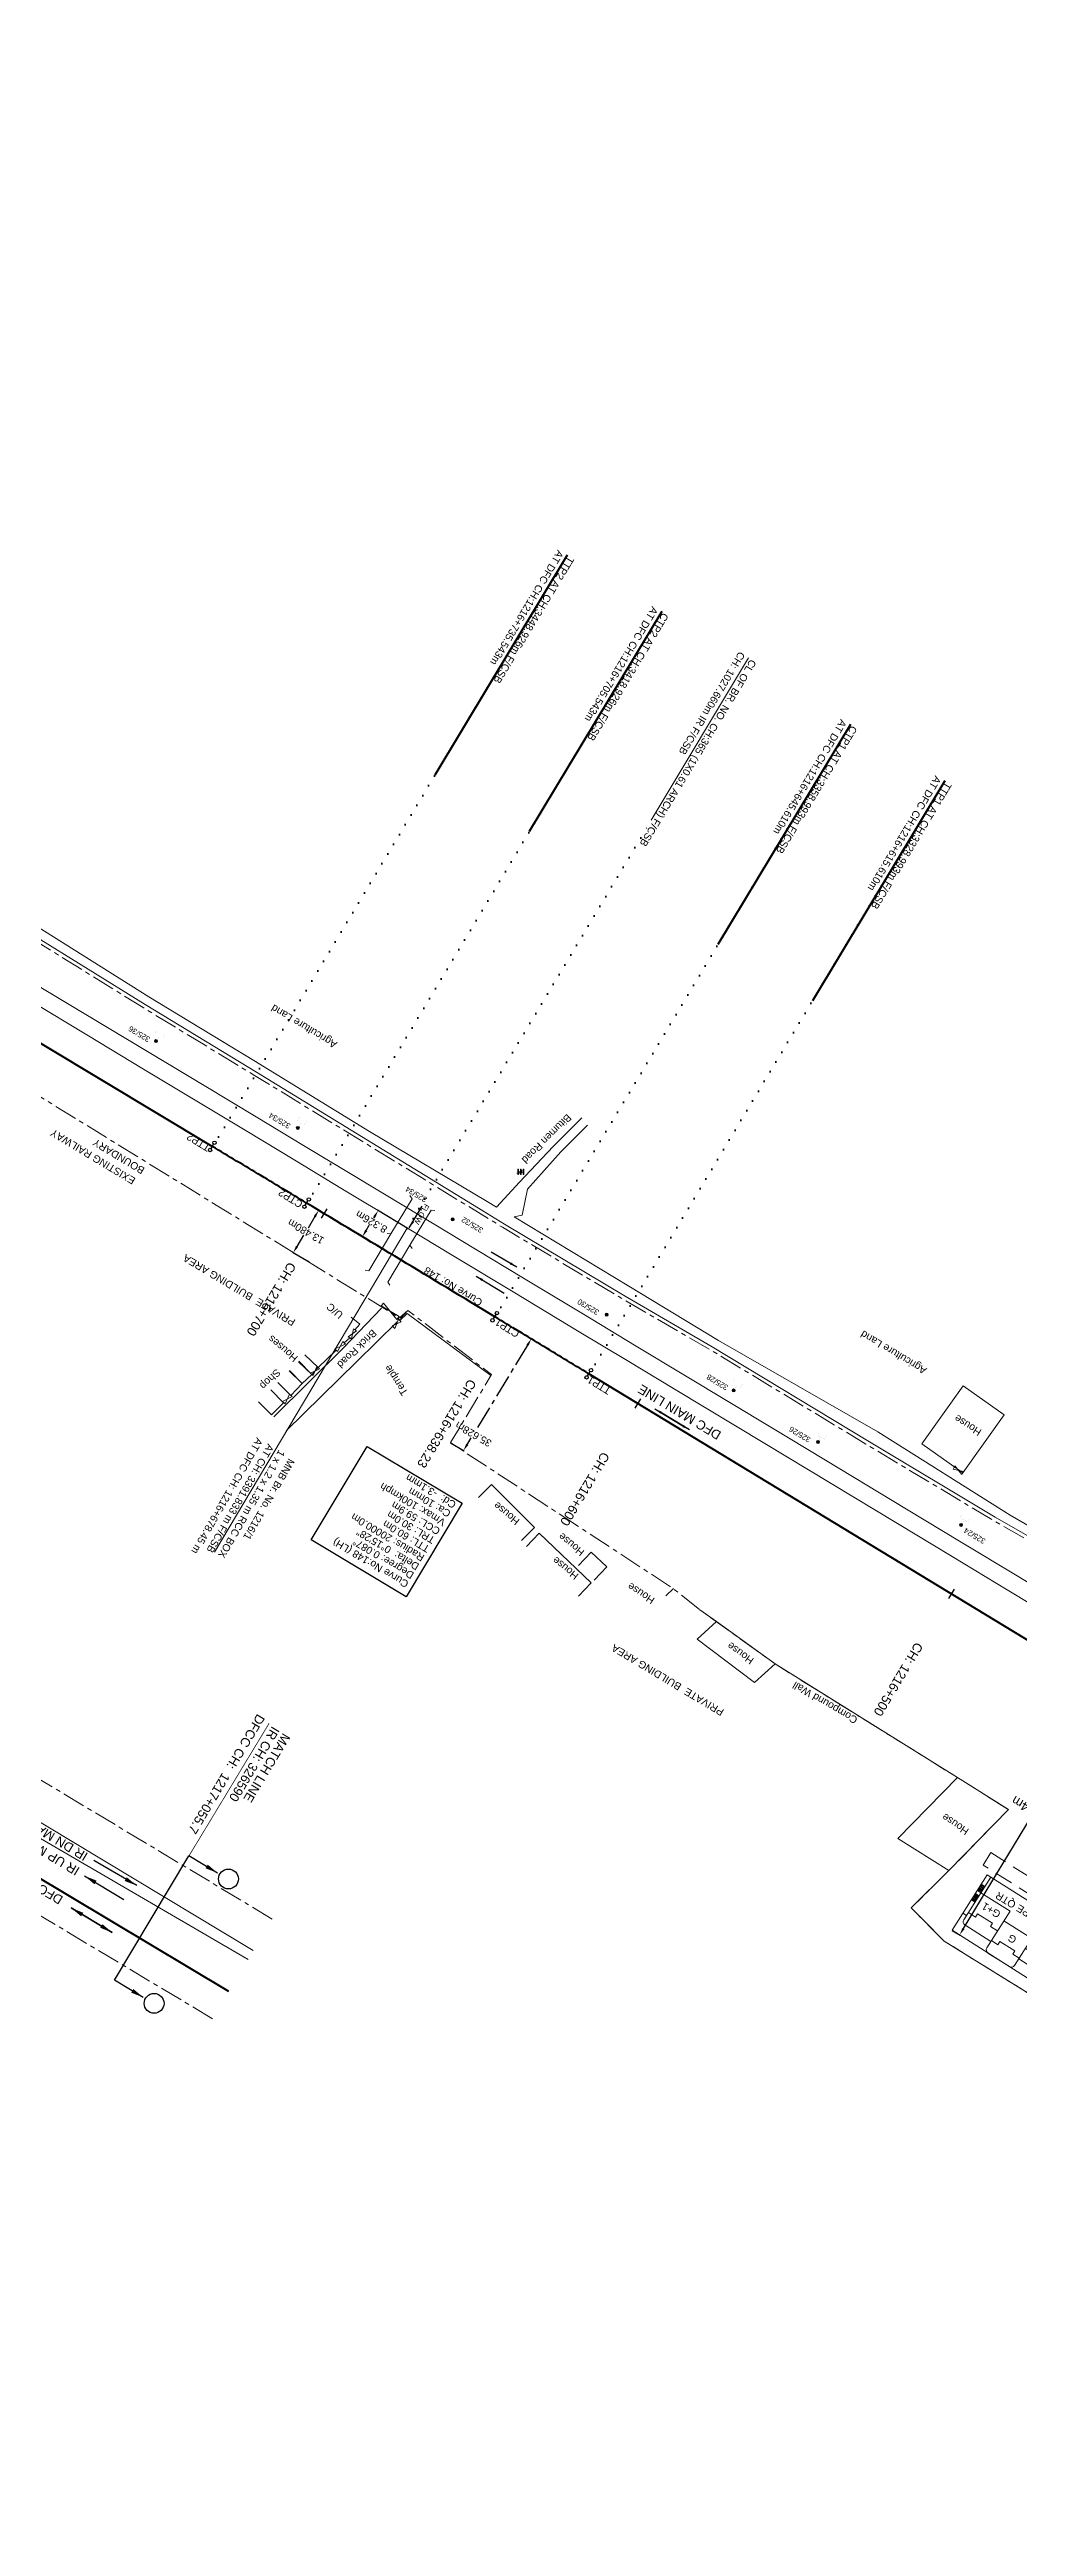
# Model space of a CAD drawing. Header units: metres. Extents: x 622835 to 629437, y 3390046 to 3394575.
# Drawn here: x 623339 to 623603, y 3393859 to 3394535 of the extents above; entities that cross this region are included whole.
import ezdxf
from ezdxf.enums import TextEntityAlignment as Align

# ---------------------------------------------------------------- set-up
doc = ezdxf.new("R2010")
doc.units = ezdxf.units.M
doc.header["$LTSCALE"] = 2
doc.header["$MEASUREMENT"] = 0
doc.header["$PDMODE"] = 35
doc.header["$PDSIZE"] = 5
for name, pattern in [('ACAD_ISO05W100', [33, 24, -3, 0, -3, 0, -3]), ('ACAD_ISO07W100', [3, 0, -3]), ('CENTER', [2, 1.25, -0.25, 0.25, -0.25]), ('CENTER2', [1.125, 0.75, -0.125, 0.125, -0.125]), ('DASHED', [0.75, 0.5, -0.25]), ('PHANTOM2', [1.25, 0.625, -0.125, 0.125, -0.125, 0.125, -0.125])]:
    doc.linetypes.add(name, pattern=pattern)
doc.layers.get('Defpoints').update_dxf_attribs({"color": 5, "lineweight": 0})
for name, color, linetype, lineweight in [('A-HATCH 1', 8, 'Continuous', 9), ('C-ALIG-DG-CURVE', 1, 'CENTER2', 70), ('C-ALIG-DG-LINE', 1, 'CENTER2', 70), ('C-ALIG-DG-SPIRAL', 1, 'CENTER2', 70), ('C-ALIG-LABL-DG', 1, 'Continuous', 25), ('C-ALIG-LABL-DG-MARK', 1, 'Continuous', 25), ('Commercial Building Pucca', 7, 'Continuous', 13), ('Compound Wall', 7, 'Continuous', 13), ('DOTED LINE', 7, 'ACAD_ISO07W100', 18), ('EXISTING BRIDGE DETAILS', 7, 'Continuous', 0), ('flow direction', 7, 'Continuous', 0), ('Gate', 7, 'Continuous', 13), ('IR Cut & Connection', 190, 'Continuous', 0), ("MANDI GOBINDGARH STN. SRJ's", 251, 'Continuous', 0), ('MATCH LINE', 7, 'Continuous', 0), ('OHE MAST', 7, 'Continuous', 0), ('Proposed Chainage', 10, 'Continuous', 0), ('Proposed Curve_Details', 10, 'Continuous', 0), ('PROPOSED DFCC TRACK', 1, 'Continuous', 0), ('proposed structure', 1, 'Continuous', 0), ('Proposed TPTC Chainages', 10, 'Continuous', 0), ('Residential Building Pucca', 7, 'Continuous', 13), ('Residential Building Semipucca', 7, 'Continuous', 13), ('RLY BOUNDARY', 32, 'CENTER', 0), ('Side Details', 7, 'Continuous', 13), ('Subroad Edge', 7, 'Continuous', 0), ('Text', 7, 'Continuous', 0), ('Transformer', 7, 'Continuous', 13)]:
    doc.layers.add(name, color=color, linetype=linetype, lineweight=lineweight)
for name, color, linetype in [('Dimension', 10, 'Continuous'), ('IR CHAINAGE HIDE', 7, 'Continuous'), ('N.R Boundry', 254, 'ACAD_ISO05W100'), ('OHE MAST TEXT', 251, 'Continuous'), ('PROPOSED ROADS', 10, 'DASHED'), ('title', 7, 'Continuous')]:
    doc.layers.add(name, color=color, linetype=linetype)
doc.styles.add('ARIAL', font='arial.ttf')
doc.styles.get("Standard").update_dxf_attribs({"font": 'arial.ttf'})
doc.styles.add('Style-Arial', font='arial.ttf')
doc.dimstyles.new('ISO-25', dxfattribs={"dimtxt": 2.5, "dimasz": 2.5, "dimexe": 1.25, "dimexo": 0.625, "dimtad": 1, "dimdec": 3, "dimtxsty": 'Standard', "dimcen": 2.5, "dimadec": 0, "dimazin": 0, "dimtfac": 1, "dimtdec": 3, "dimtmove": 0, "dimatfit": 3, "dimfxl": 1, "dimarcsym": 0})
doc.dimstyles.get("Standard").update_dxf_attribs({"dimtxt": 2.5, "dimasz": 2.5, "dimexe": 0.18, "dimexo": 0.0625, "dimgap": 0.09, "dimtad": 0, "dimtih": 1, "dimtoh": 1, "dimdec": 3, "dimzin": 0, "dimdsep": 46, "dimtxsty": 'Standard', "dimcen": 0.09, "dimaunit": 1, "dimadec": 4, "dimazin": 0, "dimtfac": 1, "dimtdec": 3, "dimtofl": 0, "dimtmove": 0, "dimatfit": 3, "dimfxl": 1, "dimtolj": 1, "dimtzin": 0, "dimarcsym": 0})
doc.dimstyles.new('Standard$0', dxfattribs={"dimscale": 15, "dimtxt": 0.18, "dimasz": 0.18, "dimexe": 0.18, "dimexo": 0.0625, "dimgap": 0.09, "dimtad": 1, "dimtih": 1, "dimtoh": 1, "dimzin": 0, "dimdsep": 46, "dimtxsty": 'Standard', "dimcen": -0.09, "dimclrd": 256, "dimclre": 256, "dimclrt": 256, "dimadec": 0, "dimazin": 0, "dimtfac": 1, "dimtofl": 0, "dimtmove": 0, "dimatfit": 3, "dimfxl": 1, "dimtolj": 1, "dimtzin": 0, "dimlwd": -1, "dimlwe": -1, "dimarcsym": 0})

# ---------------------------------------------------------------- blocks, each defined once
blk = doc.blocks.new('*D555')
at = {"layer": 'Defpoints', "color": 0, "ltscale": 2.5, "transparency": 16777216}
for p in [(623428.62, 3394218.26), (623436.57, 3394213.48), (623432.28, 3394206.34)]:
    blk.add_point(p, dxfattribs=at)
at = {"layer": 'Dimension', "color": 0, "lineweight": -2, "ltscale": 2.5, "transparency": 16777216}
for p, q in [((623425.36, 3394212.84), (623426.21, 3394214.26)), ((623427.59, 3394216.55), (623427.36, 3394216.17)), ((623436.52, 3394213.51), (623428.46, 3394218.36)), ((623432.22, 3394206.37), (623424.17, 3394211.22))]:
    blk.add_line(p, q, dxfattribs=at)
at = {"layer": 'Dimension', "color": 0, "ltscale": 2.5, "transparency": 16777216}
for points in [[(623427.3, 3394216.72), (623427.87, 3394216.38), (623428.62, 3394218.26)], [(623425.07, 3394213.02), (623425.64, 3394212.67), (623424.32, 3394211.13)]]:
    blk.add_solid(points, dxfattribs=at)
at = {"layer": 'Dimension', "color": 0, "lineweight": 0, "ltscale": 2.5, "transparency": 16777216, "insert": (623426.78, 3394215.22), "char_height": 2, "attachment_point": 5, "rotation": 150}
blk.add_mtext('\\A1;8.326m', dxfattribs=at)
blk = doc.blocks.new('GT')
at = {"layer": 'Gate', "lineweight": 0}
for p, q in [((-0.5, -0.5), (-0.5, 0.5)), ((-0.5, 0.5), (0.5, -0.5)), ((0.5, 0.5), (0.5, -0.5))]:
    blk.add_line(p, q, dxfattribs=at)
at = {"layer": 'Gate', "lineweight": 0, "flags": 128}
blk.add_lwpolyline([(0.5, 0.5), (-0.5, -0.5)], dxfattribs=at)
blk = doc.blocks.new('TRF')
at = {"lineweight": 0, "extrusion": (0, 0, -1)}
blk.add_hatch(color=256, dxfattribs=at).paths.add_polyline_path([(0.18, -0.39), (-0.98, 0.09), (-0.22, -0.04), (-0.38, 0.42), (0.98, -0.29), (-0.02, 0.04)])
at = {"lineweight": 0}
for p, q in [((-0.69, 0.72), (-0.69, -0.72)), ((-0.52, 0.72), (-0.69, 0.72)), ((-0.52, -0.72), (-0.52, 0.72)), ((0, 0.72), (0, -0.72)), ((0.17, 0.72), (0, 0.72)), ((0.17, -0.72), (0.17, 0.72)), ((0.7, 0.72), (0.7, -0.72)), ((0.87, 0.72), (0.7, 0.72)), ((0.87, -0.72), (0.87, 0.72)), ((-0.69, -0.72), (-0.52, -0.72)), ((0, -0.72), (0.17, -0.72)), ((0.7, -0.72), (0.87, -0.72))]:
    blk.add_line(p, q, dxfattribs=at)
at = {"lineweight": 0, "flags": 128}
blk.add_lwpolyline([(0.22, -0.04), (0.38, 0.42), (-0.98, -0.29), (0.02, 0.04), (-0.18, -0.39), (0.98, 0.09), (0.22, -0.04)], close=True, dxfattribs=at)
blk = doc.blocks.new('OHE MAST')
h = blk.add_hatch(color=256)
edge = h.paths.add_edge_path()
edge.add_arc((0, 0), 0.412, 0, 360)
at = {"lineweight": 13, "const_width": 0.008, "flags": 128}
for points in [[(1.2, 2.8), (1.2, 1.6), (-1.2, 1.6), (-1.2, 2.8)], [(0, 1.6), (0, 0)]]:
    blk.add_lwpolyline(points, dxfattribs=at)
blk.add_circle((0, 0), 0.412)
blk = doc.blocks.new('*D598')
at = {"layer": 'Defpoints', "color": 0, "ltscale": 2.5, "transparency": 16777216}
for p in [(623412.38, 3394218.32), (623416.73, 3394215.72), (623409.81, 3394204.15)]:
    blk.add_point(p, dxfattribs=at)
at = {"layer": 'RLY BOUNDARY', "color": 0, "lineweight": -2, "ltscale": 2.5, "transparency": 16777216}
for p, q in [((623411.35, 3394216.61), (623409.49, 3394213.49)), ((623416.68, 3394215.75), (623412.23, 3394218.42)), ((623409.76, 3394204.18), (623405.3, 3394206.85)), ((623406.49, 3394208.47), (623408.35, 3394211.59))]:
    blk.add_line(p, q, dxfattribs=at)
at = {"layer": 'RLY BOUNDARY', "color": 0, "ltscale": 2.5, "transparency": 16777216}
for points in [[(623411.07, 3394216.78), (623411.64, 3394216.44), (623412.38, 3394218.32)], [(623406.2, 3394208.64), (623406.77, 3394208.3), (623405.46, 3394206.76)]]:
    blk.add_solid(points, dxfattribs=at)
at = {"layer": 'RLY BOUNDARY', "color": 0, "lineweight": 0, "ltscale": 2.5, "transparency": 16777216, "insert": (623408.92, 3394212.54), "char_height": 2, "attachment_point": 5, "rotation": 150}
blk.add_mtext('\\A1;13.480m', dxfattribs=at)
blk = doc.blocks.new('*D489')
at = {"layer": 'Defpoints', "color": 0, "ltscale": 2.5, "transparency": 16777216}
for p in [(623466.83, 3394185.43), (623470.38, 3394183.28), (623448.34, 3394154.98)]:
    blk.add_point(p, dxfattribs=at)
at = {"layer": 'RLY BOUNDARY', "color": 0, "lineweight": -2, "ltscale": 2.5, "transparency": 16777216}
for p, q in [((623469.35, 3394181.57), (623455.18, 3394158.22)), ((623466.88, 3394185.4), (623470.54, 3394183.18)), ((623448.39, 3394154.94), (623452.05, 3394152.72)), ((623452.94, 3394154.53), (623454.02, 3394156.32))]:
    blk.add_line(p, q, dxfattribs=at)
at = {"layer": 'RLY BOUNDARY', "color": 0, "ltscale": 2.5, "transparency": 16777216}
for points in [[(623469.06, 3394181.74), (623469.63, 3394181.39), (623470.38, 3394183.28)], [(623452.65, 3394154.7), (623453.22, 3394154.35), (623451.9, 3394152.82)]]:
    blk.add_solid(points, dxfattribs=at)
at = {"layer": 'RLY BOUNDARY', "color": 0, "lineweight": 0, "ltscale": 2.5, "transparency": 16777216, "insert": (623454.6, 3394157.27), "char_height": 2, "attachment_point": 5, "rotation": 150}
blk.add_mtext('\\A1;35.628m', dxfattribs=at)
blk = doc.blocks.new('A$C20F04588')
at = {"layer": 'proposed structure', "color": 1, "extrusion": (0.002465, -0.000617163, 0.999997)}
for p, q in [((0, 15.7, -0.3), (9.32, 30.94, -0.31)), ((7.95, 26.5, -0.31), (6.97, 27.1, -0.31)), ((8.08, 26.72, -0.31), (7.1, 27.32, -0.31)), ((8.21, 26.93, -0.31), (7.23, 27.53, -0.31)), ((8.35, 27.14, -0.31), (7.36, 27.74, -0.31)), ((8.48, 27.36, -0.31), (7.49, 27.96, -0.31)), ((8.61, 27.57, -0.31), (7.63, 28.17, -0.31)), ((8.74, 27.78, -0.31), (7.76, 28.38, -0.31)), ((3.84, 19.77, -0.31), (2.86, 20.37, -0.3)), ((6.13, 23.52, -0.31), (5.15, 24.12, -0.31)), ((6.26, 23.73, -0.31), (5.28, 24.33, -0.31)), ((6.39, 23.94, -0.31), (5.41, 24.54, -0.31)), ((6.52, 24.16, -0.31), (5.54, 24.76, -0.31)), ((6.65, 24.37, -0.31), (5.67, 24.97, -0.31)), ((6.78, 24.58, -0.31), (5.8, 25.18, -0.31)), ((6.91, 24.8, -0.31), (5.93, 25.4, -0.31)), ((7.04, 25.01, -0.31), (6.06, 25.61, -0.31)), ((7.17, 25.22, -0.31), (6.19, 25.82, -0.31)), ((7.69, 26.08, -0.31), (6.71, 26.68, -0.31)), ((7.82, 26.29, -0.31), (6.84, 26.89, -0.31))]:
    blk.add_line(p, q, dxfattribs=at)
at = {"layer": 'proposed structure', "color": 1, "extrusion": (-0.001673, 0.001913, 0.999997)}
for p, q in [((3.13, 18.61, -0.37), (10.3, 30.34, -0.38)), ((18.34, 25.43, -0.36), (9.32, 30.94, -0.38)), ((6.35, 19.41, -0.37), (4.36, 20.62, -0.37)), ((6.35, 19.41, -0.37), (6.87, 20.28, -0.37)), ((10.94, 17.79, -0.36), (6.87, 20.28, -0.37)), ((15.73, 21.16, -0.36), (7.69, 26.08, -0.38)), ((15.73, 21.16, -0.36), (9.54, 11.04, -0.35)), ((35, 15.24, -0.31), (18.34, 25.43, -0.36)), ((25.68, 0, -0.3), (0, 15.7, -0.3)), ((0.98, 15.1, -0.37), (0.98, 15.1, -0.37)), ((10.64, 12.84, -0.35), (3.46, 17.24, -0.37)), ((10.94, 17.79, -0.36), (10.41, 16.93, -0.36)), ((12.39, 15.71, -0.35), (10.41, 16.93, -0.36)), ((14.1, 18.51, -0.35), (21.75, 13.83, -0.33)), ((23.37, 16.49, -0.33), (17.18, 6.37, -0.32)), ((31.41, 11.58, -0.31), (23.37, 16.49, -0.33)), ((25.68, 0, -0.3), (35, 15.24, -0.31)), ((26.84, 4.11, -0.3), (34.02, 15.84, -0.31)), ((9.87, 9.67, -0.34), (15.81, 6.03, -0.33)), ((10.77, 13.05, -0.35), (12.56, 11.96, -0.34)), ((13.09, 12.82, -0.34), (12.56, 11.96, -0.34)), ((13.09, 12.82, -0.34), (17.15, 10.34, -0.33)), ((17.15, 10.34, -0.33), (16.62, 9.48, -0.33)), ((16.62, 9.48, -0.33), (18.41, 8.38, -0.33)), ((25.47, 3.78, -0.31), (18.29, 8.17, -0.33)), ((22.03, 9.82, -0.32), (20.04, 11.04, -0.33)), ((22.56, 10.69, -0.32), (22.03, 9.82, -0.32)), ((26.62, 8.21, -0.31), (22.56, 10.69, -0.32)), ((26.09, 7.34, -0.31), (26.62, 8.21, -0.31)), ((28.08, 6.12, -0.31), (26.09, 7.34, -0.31)), ((29.84, 9.02, -0.31), (30.83, 8.42, -0.31)), ((29.97, 9.23, -0.31), (30.96, 8.63, -0.31)), ((30.1, 9.44, -0.31), (31.09, 8.84, -0.31)), ((30.24, 9.66, -0.31), (31.22, 9.06, -0.31)), ((30.37, 9.87, -0.31), (31.35, 9.27, -0.31)), ((30.5, 10.08, -0.31), (31.48, 9.48, -0.31)), ((30.63, 10.3, -0.31), (31.61, 9.7, -0.31)), ((30.76, 10.51, -0.31), (31.74, 9.91, -0.31)), ((30.89, 10.72, -0.31), (31.87, 10.12, -0.31)), ((31.41, 11.58, -0.31), (32.39, 10.98, -0.31)), ((31.54, 11.79, -0.31), (32.52, 11.19, -0.31)), ((31.67, 12, -0.31), (32.65, 11.4, -0.31)), ((31.8, 12.22, -0.31), (32.78, 11.62, -0.31)), ((31.93, 12.43, -0.31), (32.91, 11.83, -0.31)), ((32.06, 12.64, -0.31), (33.04, 12.04, -0.31)), ((32.19, 12.86, -0.31), (33.17, 12.26, -0.31)), ((32.32, 13.07, -0.31), (33.3, 12.47, -0.31)), ((32.45, 13.28, -0.31), (33.43, 12.68, -0.31)), ((27.55, 5.27, -0.31), (28.54, 4.67, -0.3))]:
    blk.add_line(p, q, dxfattribs=at)
for centre, start, end in [((3.98, 18.09, -0.34), 148.56081, 238.56081), ((10.39, 10.52, -0.34), 148.56081, 238.56081), ((16.33, 6.89, -0.34), 238.56081, 328.56081), ((25.99, 4.63, -0.34), 238.56081, 328.56081)]:
    blk.add_arc(centre, 1, start, end, dxfattribs=at)
blk = doc.blocks.new('Marker-2')
blk.add_lwpolyline([(0, 1.5), (0, -1.5)])
for centre in [(0, 2.5), (0, -2.5)]:
    blk.add_circle(centre, 1)
blk = doc.blocks.new('Tick Hor')
blk.add_lwpolyline([(-0.5, 0), (0.5, 0)])
blk = doc.blocks.new('*D464')
at = {"layer": 'C-ALIG-LABL-DG', "color": 0, "linetype": 'Continuous', "lineweight": -2, "transparency": 16777216}
for p, q in [((623626.78, 3394085.99), (623608.21, 3394055.4)), ((623625.82, 3394088.91), (623627.97, 3394087.61)), ((623588.21, 3394022.47), (623606.79, 3394053.06)), ((623585.18, 3394021.97), (623587.33, 3394020.67))]:
    blk.add_line(p, q, dxfattribs=at)
at = {"layer": 'C-ALIG-LABL-DG', "color": 0, "linetype": 'Continuous', "transparency": 16777216}
for points in [[(623627.06, 3394085.82), (623626.49, 3394086.17), (623627.82, 3394087.7)], [(623588.5, 3394022.3), (623587.93, 3394022.64), (623587.18, 3394020.76)]]:
    blk.add_solid(points, dxfattribs=at)
at = {"layer": 'Defpoints', "color": 0, "linetype": 'Continuous', "transparency": 16777216}
for p in [(623625.77, 3394088.94), (623627.82, 3394087.7), (623585.13, 3394022, -0.06)]:
    blk.add_point(p, dxfattribs=at)
at = {"layer": 'C-ALIG-LABL-DG', "color": 0, "linetype": 'Continuous', "lineweight": 25, "transparency": 16777216, "insert": (623607.5, 3394054.23), "char_height": 2.5, "attachment_point": 5, "rotation": 149.1236}
blk.add_mtext('\\A1;78.314m', dxfattribs=at)

msp = doc.modelspace()

# ---------------------------------------------------------------- linework, layer by layer
at = {"color": 0, "lineweight": 9}
msp.add_line((623503.0936, 3394324.7304), (623529.5714, 3394369.013), dxfattribs=at)
at = {"layer": 'A-HATCH 1', "color": 1, "lineweight": 25, "ltscale": 2}
msp.add_lwpolyline([(623436.2715, 3394112.9783), (623410.3826, 3394128.458), (623425.6339, 3394153.9647), (623451.5228, 3394138.485)], close=True, dxfattribs=at)
at = {"layer": 'C-ALIG-DG-CURVE', "color": 1, "linetype": 'Continuous', "lineweight": 50, "flags": 128}
msp.add_lwpolyline([(623460.4074, 3394189.326, 0.00074917), (623409.1057, 3394220.313)], format="xyb", dxfattribs=at)
at = {"layer": 'C-ALIG-DG-LINE', "color": 1, "linetype": 'Continuous', "lineweight": 50, "flags": 128}
for points in [[(623383.3956, 3394235.7723), (622885.6811, 3394534.8752)], [(623885.9911, 3393930.9672), (623486.0555, 3394173.764)]]:
    msp.add_lwpolyline(points, dxfattribs=at)
at = {"layer": 'C-ALIG-DG-SPIRAL', "color": 1, "linetype": 'Continuous', "lineweight": 50, "flags": 128}
for points in [[(623409.1057, 3394220.313), (623408.2766, 3394220.8121), (623407.4474, 3394221.3112), (623406.6183, 3394221.8102), (623405.7891, 3394222.3091), (623404.9599, 3394222.8081), (623404.1307, 3394223.307), (623403.3014, 3394223.8058), (623402.4721, 3394224.3047), (623401.6428, 3394224.8035), (623400.8135, 3394225.3023), (623399.9842, 3394225.801), (623399.1549, 3394226.2997), (623398.3255, 3394226.7984), (623397.4962, 3394227.2971), (623396.6668, 3394227.7958), (623395.8374, 3394228.2944), (623395.008, 3394228.793), (623394.1786, 3394229.2916), (623393.3492, 3394229.7902), (623392.5197, 3394230.2888), (623391.6903, 3394230.7873), (623390.8609, 3394231.2859), (623390.0314, 3394231.7844), (623389.2019, 3394232.2829), (623388.3725, 3394232.7814), (623387.543, 3394233.2799), (623386.7135, 3394233.7784), (623385.884, 3394234.2769), (623385.0546, 3394234.7754), (623384.2251, 3394235.2739), (623383.3956, 3394235.7723)], [(623486.0555, 3394173.764), (623485.2282, 3394174.2662), (623484.401, 3394174.7684), (623483.5738, 3394175.2706), (623482.7465, 3394175.7728), (623481.9193, 3394176.275), (623481.092, 3394176.7772), (623480.2648, 3394177.2794), (623479.4375, 3394177.7816), (623478.6103, 3394178.2837), (623477.783, 3394178.7859), (623476.9557, 3394179.288), (623476.1284, 3394179.7901), (623475.3012, 3394180.2922), (623474.4738, 3394180.7943), (623473.6465, 3394181.2964), (623472.8192, 3394181.7984), (623471.9919, 3394182.3005), (623471.1645, 3394182.8025), (623470.3371, 3394183.3044), (623469.5098, 3394183.8064), (623468.6824, 3394184.3083), (623467.8549, 3394184.8102), (623467.0275, 3394185.3121), (623466.2001, 3394185.814), (623465.3726, 3394186.3158), (623464.5451, 3394186.8176), (623463.7176, 3394187.3193), (623462.8901, 3394187.821), (623462.0625, 3394188.3227), (623461.2349, 3394188.8244), (623460.4074, 3394189.326)]]:
    msp.add_lwpolyline(points, dxfattribs=at)
at = {"layer": 'Commercial Building Pucca', "flags": 128}
msp.add_lwpolyline([(623399.3166, 3394169.4145), (623402.851, 3394165.8794), (623399.56, 3394162.589), (623396.0256, 3394166.1241)], dxfattribs=at)
at = {"layer": 'Compound Wall', "lineweight": 20, "flags": 128}
for points in [[(623422.2811, 3394185.7698), (623423.5952, 3394187.3151), (623421.3017, 3394189.2386)], [(623434.0321, 3394188.9689), (623434.5665, 3394188.2913), (623436.5039, 3394190.2144), (623459.3591, 3394173.253)], [(623412.2343, 3394175.4385), (623417.1588, 3394180.1869)], [(623419.331, 3394182.2096), (623420.8942, 3394183.5782)], [(623536.8331, 3394094.6503), (623586.6103, 3394063.6491)], [(623584.2243, 3394038.2823), (623573.9959, 3394028.0861), (623582.9856, 3394019.0197), (623638.7858, 3393984.4543), (623684.5073, 3393956.0209), (623727.1102, 3393929.3668), (623768.037, 3393904.2707), (623799.0093, 3393884.3232), (623813.4381, 3393874.8497), (623831.2932, 3393899.5291)]]:
    msp.add_lwpolyline(points, dxfattribs=at)
at = {"layer": 'Compound Wall', "flags": 128}
for points in [[(623422.2811, 3394185.7698), (623423.5952, 3394187.3151), (623421.3017, 3394189.2386)], [(623434.0321, 3394188.9689), (623434.5665, 3394188.2913), (623436.5039, 3394190.2144), (623459.3591, 3394173.253)], [(623412.2343, 3394175.4385), (623417.1588, 3394180.1869)], [(623419.331, 3394182.2096), (623420.8942, 3394183.5782)], [(623509.1114, 3394115.1717), (623507.0729, 3394113.17)], [(623516.3188, 3394109.4302), (623520.8811, 3394106.1879)], [(623536.8331, 3394094.6503), (623586.6103, 3394063.6491)], [(623584.2243, 3394038.2823), (623573.9959, 3394028.0861)], [(623573.9959, 3394028.0861), (623582.9856, 3394019.0197)]]:
    msp.add_lwpolyline(points, dxfattribs=at)
at = {"layer": 'DOTED LINE', "color": 1, "linetype": 'ACAD_ISO07W100', "lineweight": 50, "ltscale": 0.5}
for p, q in [((623383.5044, 3394235.7099), (623462.9356, 3394368.5538)), ((623409.2145, 3394220.2506), (623488.6819, 3394353.1551)), ((623460.5206, 3394189.2608), (623540.1218, 3394322.3891)), ((623486.1688, 3394173.6989), (623565.8677, 3394306.9906))]:
    msp.add_line(p, q, dxfattribs=at)
at = {"layer": 'DOTED LINE', "linetype": 'ACAD_ISO07W100', "lineweight": 50, "ltscale": 0.5}
msp.add_line((623436.5715, 3394213.4761), (623503.0936, 3394324.7304), dxfattribs=at)
at = {"layer": 'EXISTING BRIDGE DETAILS', "linetype": 'Continuous', "lineweight": 0, "flags": 128}
msp.add_lwpolyline([(623436.5715, 3394213.4761), (623383.9867, 3394125.1092)], dxfattribs=at)
at = {"layer": 'IR CHAINAGE HIDE', "color": 5, "lineweight": 9}
msp.add_lwpolyline([(623436.6744, 3394191.061), (623434.731, 3394188.8099)], dxfattribs=at)
at = {"layer": 'IR Cut & Connection', "color": 7, "lineweight": 0, "flags": 128}
for points in [[(623614.7726, 3394106.0031), (623600.1179, 3394114.8494), (623585.1669, 3394123.8946), (623570.2156, 3394132.94), (623552.1174, 3394143.8467), (623534.0192, 3394154.7536), (623509.6357, 3394169.448), (623496.5432, 3394177.3441), (623483.4489, 3394185.2412), (623465.8918, 3394195.8182), (623448.3361, 3394206.3957), (623433.6164, 3394215.2546), (623418.8979, 3394224.1128), (623405.8624, 3394232.003), (623392.8244, 3394239.8949), (623378.7373, 3394248.363), (623364.6307, 3394256.8442), (623349.212, 3394266.1693), (623333.791, 3394275.4958)], [(623617.179, 3394109.9994), (623602.4504, 3394118.8966), (623587.5692, 3394127.8843), (623572.6902, 3394136.8706), (623554.5166, 3394147.8288), (623536.5934, 3394158.636), (623511.9909, 3394173.4647), (623498.9451, 3394181.3326), (623484.1224, 3394190.272), (623468.2943, 3394199.8066), (623451.2429, 3394210.0781), (623436.0346, 3394219.2653), (623421.4775, 3394228.0592), (623408.2734, 3394236.0101), (623395.3105, 3394243.8157), (623381.1295, 3394252.3336), (623367.0607, 3394260.7854), (623351.5872, 3394270.1154), (623336.2022, 3394279.3922)], [(623394.5744, 3394016.4904), (623297.5386, 3394074.8216), (623275.5004, 3394088.0648), (623255.2069, 3394100.2179), (623233.8514, 3394112.9449), (623211.5864, 3394126.2787), (623192.2404, 3394137.8022), (623175.9289, 3394147.5302), (623159.6632, 3394157.2308), (623144.1059, 3394166.5344), (623128.4405, 3394175.9028), (623112.3426, 3394185.5327), (623096.1364, 3394195.2273), (623081.9312, 3394203.7231), (623067.7187, 3394212.2233), (623051.7067, 3394221.7964), (623048.7766, 3394223.5482)], [(623393.134, 3394014.0814), (623295.252, 3394071.0015), (623273.0513, 3394084.3117), (623252.7589, 3394096.4642), (623231.5801, 3394109.1474), (623209.3152, 3394122.4811), (623189.9789, 3394134.0608), (623173.688, 3394143.7826), (623157.6789, 3394153.3362), (623141.8651, 3394162.792), (623126.2814, 3394172.1103), (623110.1077, 3394181.7964), (623093.8482, 3394191.5339), (623079.6942, 3394199.9847), (623065.4516, 3394208.4894), (623049.455, 3394218.0347), (623046.5253, 3394219.783)]]:
    msp.add_lwpolyline(points, dxfattribs=at)
at = {"layer": 'MATCH LINE', "linetype": 'PHANTOM2', "ltscale": 15, "const_width": 0.2}
msp.add_lwpolyline([(623398.896, 3394078.4575), (623370.2649, 3394031.1036)], dxfattribs=at)
at = {"layer": 'N.R Boundry', "color": 1, "linetype": 'Continuous', "lineweight": 20, "extrusion": (4.56366e-05, 7.60928e-05, 1)}
msp.add_line((623593.6145, 3394039.7552, -0.0699), (623595.6859, 3394043.1777, -0.0703), dxfattribs=at)
at = {"layer": 'PROPOSED DFCC TRACK', "color": 7, "linetype": 'Continuous', "lineweight": 20, "flags": 128}
for points in [[(623437.2832, 3394222.3484), (623437.8904, 3394221.4887), (623432.1163, 3394211.8928), (623431.0683, 3394211.9901)], [(623444.0754, 3394218.2613), (623443.0315, 3394218.3952), (623437.2574, 3394208.7993), (623437.8646, 3394207.9396)]]:
    msp.add_lwpolyline(points, dxfattribs=at)
at = {"layer": 'PROPOSED DFCC TRACK', "color": 1, "linetype": 'Continuous', "lineweight": 50, "flags": 128}
msp.add_lwpolyline([(623387.8841, 3394005.3011), (623042.0055, 3394212.224)], dxfattribs=at)
at = {"layer": 'PROPOSED DFCC TRACK', "linetype": 'Continuous', "lineweight": 20, "flags": 128}
for points in [[(623432.1163, 3394211.8928), (623426.0897, 3394201.8772), (623425.0417, 3394201.9746)], [(623437.2574, 3394208.7993), (623431.2307, 3394198.7837), (623431.838, 3394197.924)]]:
    msp.add_lwpolyline(points, dxfattribs=at)
at = {"layer": 'PROPOSED ROADS', "color": 1, "linetype": 'DASHED', "lineweight": 13, "ltscale": 5, "extrusion": (4.56366e-05, 7.60928e-05, 1)}
for p, q in [((623810.8004, 3393903.1896, -0.0037), (623593.6145, 3394039.7552, -0.0699)), ((623809.2273, 3393908.9038, -0.0175), (623595.6859, 3394043.1777, -0.0703))]:
    msp.add_line(p, q, dxfattribs=at)
at = {"layer": 'Proposed TPTC Chainages', "color": 1, "lineweight": 50, "flags": 128}
for points in [[(623480.1838, 3394396.9975), (623444.0828, 3394337.0245)], [(623505.932, 3394381.6019), (623469.831, 3394321.6289)], [(623557.3758, 3394350.8422), (623521.2748, 3394290.8692)], [(623583.124, 3394335.4466), (623547.023, 3394275.4736)]]:
    msp.add_lwpolyline(points, dxfattribs=at)
at = {"layer": 'Residential Building Pucca', "lineweight": 0, "flags": 128}
for points in [[(623404.3837, 3394174.5943), (623407.939, 3394171.0802), (623404.7797, 3394167.8838), (623401.2244, 3394171.3979)], [(623406.9754, 3394177.1598), (623410.4919, 3394173.6069), (623407.939, 3394171.0802), (623404.4225, 3394174.6332)], [(623408.6123, 3394178.8839), (623412.2343, 3394175.4385), (623410.4919, 3394173.6069), (623406.87, 3394177.0523)], [(623599.3109, 3394162.5505), (623588.165, 3394170.464), (623576.8683, 3394154.6454), (623588.0142, 3394146.7319), (623599.3109, 3394162.5505)], [(623456.0045, 3394139.9977), (623459.5375, 3394143.5341), (623471.2567, 3394131.8261), (623467.7237, 3394128.2897)], [(623469.1069, 3394126.6676), (623472.564, 3394130.2785), (623486.7051, 3394116.7396), (623483.2481, 3394113.1288)], [(623483.2934, 3394121.477), (623486.7447, 3394125.0933), (623490.9518, 3394121.0781), (623487.5005, 3394117.4618)]]:
    msp.add_lwpolyline(points, dxfattribs=at)
at = {"layer": 'Residential Building Pucca'}
msp.add_3dface([(623586.6103, 3394063.6491), (623600.493, 3394054.9301), (623584.2243, 3394038.2823), (623570.3415, 3394047.0014)], dxfattribs=at)
at = {"layer": 'Residential Building Semipucca'}
msp.add_3dface([(623515.6273, 3394101.4101), (623520.8811, 3394106.1879), (623536.8331, 3394094.6503), (623531.2868, 3394089.6064)], dxfattribs=at)
at = {"layer": 'RLY BOUNDARY', "lineweight": 20, "ltscale": 2.5, "flags": 128}
for points in [[(624082.2372, 3393876.9217), (623994.8138, 3393929.607), (623900.9851, 3393986.0695), (623823.0282, 3394031.636), (623721.9959, 3394090.9387), (623703.5821, 3394071.7208), (623686.3174, 3394080.8987), (623656.2732, 3394098.555), (623627.6506, 3394115.8836), (623596.3992, 3394133.7712), (623561.6083, 3394154.5801), (623519.2318, 3394180.2787), (623495.4509, 3394194.0451), (623462.5543, 3394213.7108), (623456.6766, 3394217.3012), (623394.9081, 3394255.1289), (623364.5309, 3394273.6022), (623333.4731, 3394292.8887), (623302.8543, 3394310.2056), (623273.9451, 3394327.7179), (623208.1343, 3394368.6587), (623199.8719, 3394371.728), (623158.3771, 3394398.3692), (623154.6672, 3394400.5571)], [(623255.5707, 3394299.1115), (623434.452, 3394188.9817)], [(623399.7265, 3394025.0611), (623302.6907, 3394083.3922), (623280.6447, 3394096.6402), (623260.3355, 3394108.8027), (623238.98, 3394121.5296), (623216.714, 3394134.864), (623197.3579, 3394146.3936), (623181.051, 3394156.1188), (623164.7905, 3394165.8163), (623149.2384, 3394175.1168), (623133.5731, 3394184.4852), (623117.4763, 3394194.1144), (623101.27, 3394203.8091), (623087.0641, 3394212.3053), (623072.8515, 3394220.8055), (623056.8382, 3394230.3794), (623053.9081, 3394232.1312)], [(623896.7309, 3393859.4313), (623890.2831, 3393862.922), (623831.2932, 3393899.5291), (623813.4381, 3393874.8497), (623799.0093, 3393884.3232), (623768.037, 3393904.2707), (623727.1102, 3393929.3668), (623684.5073, 3393956.0209), (623638.7858, 3393984.4543), (623582.9856, 3394019.0197), (623573.9959, 3394028.0861), (623584.2243, 3394038.2823), (623600.493, 3394054.9301), (623586.6103, 3394063.6491), (623555.5992, 3394082.9628), (623536.8331, 3394094.6503), (623516.3188, 3394109.4302), (623509.1114, 3394115.1717), (623448.3411, 3394154.9768), (623459.5325, 3394173.5407), (623436.6744, 3394191.061), (623434.452, 3394188.9817)], [(623383.4513, 3393997.8923), (623270.8668, 3394065.2462), (623270.1657, 3394064.0736), (623182.4063, 3394116.5759)]]:
    msp.add_lwpolyline(points, dxfattribs=at)
at = {"layer": 'Subroad Edge', "lineweight": 15, "flags": 128}
for points in [[(623228.1307, 3394362.178), (623255.4111, 3394340.1144), (623303.3596, 3394311.0686), (623333.9832, 3394293.7491), (623365.0545, 3394274.4542), (623395.4291, 3394255.9825), (623457.1984, 3394218.1543), (623463.0675, 3394214.5691)], [(623230.286, 3394364.8426), (623257.2787, 3394342.1291), (623304.8727, 3394313.6607), (623335.1804, 3394296.0092), (623366.0415, 3394276.5706), (623394.7573, 3394259.1745), (623426.2384, 3394239.7871), (623458.3512, 3394220.752), (623460.8456, 3394219.1832), (623467.1429, 3394225.9908), (623476.3744, 3394235.7482), (623484.1798, 3394243.5463)], [(623465.6969, 3394216.5328), (623467.861, 3394217.0314), (623469.3011, 3394224.1286), (623478.4286, 3394234.3156), (623485.6909, 3394241.5335)], [(623463.0675, 3394214.5691), (623495.958, 3394194.907), (623519.7417, 3394181.139), (623562.1242, 3394155.4367), (623596.9043, 3394134.6343), (623628.158, 3394116.7454), (623656.7855, 3394099.4138), (623686.8056, 3394081.7717), (623704.0515, 3394072.6038)], [(623465.6969, 3394216.5328), (623496.9697, 3394197.6204), (623521.4621, 3394182.8537), (623564.8523, 3394157.9517), (623600.9503, 3394135.2156), (623658.5193, 3394101.9619), (623687.8621, 3394084.5197), (623705.5652, 3394075.4445), (623705.597, 3394075.429)]]:
    msp.add_lwpolyline(points, dxfattribs=at)
at = {"layer": 'Text', "flags": 128}
for points in [[(623400.1369, 3394162.0302), (623419.1714, 3394180.812), (623429.5635, 3394191.6739)], [(623403.5501, 3394158.1873), (623422.714, 3394177.0018), (623433.8002, 3394187.8979)]]:
    msp.add_lwpolyline(points, dxfattribs=at)
at = {"layer": 'title', "color": 7, "lineweight": -2}
msp.add_lwpolyline([(623356.6959, 3394008.4102), (623376.9731, 3394042.3226)], dxfattribs=at)
at = {"layer": 'title', "color": 0, "lineweight": -2}
for centre in [(623387.795, 3394035.9931), (623367.5178, 3394002.0808)]:
    msp.add_circle(centre, 2.7044, dxfattribs=at)

# ---------------------------------------------------------------- block references
at = {"color": 2, "linetype": 'Continuous', "extrusion": (-1.56636e-05, -2.47449e-05, 1), "xscale": -1, "rotation": 296.2219979574244}
msp.add_blockref('A$C20F04588', (623596.4775, 3393998.9625, -93.5105), dxfattribs=at)
at = {"layer": 'C-ALIG-LABL-DG', "color": 1, "linetype": 'Continuous', "lineweight": 25}
for p, xscale, yscale, zscale, rotation in [((623413.8547, 3394217.4534), 3.000000000000002, 3.000000000000002, 3.000000000000002, 238.937274569809), ((623499.3988, 3394165.6634), 3, 3, 3, 238.7384860282074), ((623584.8795, 3394113.7689), 3, 3, 3, 238.7384860282074)]:
    msp.add_blockref('Tick Hor', p, dxfattribs=dict(at, xscale=xscale, yscale=yscale, zscale=zscale, rotation=rotation))
at = {"layer": 'C-ALIG-LABL-DG-MARK', "color": 1, "linetype": 'Continuous', "lineweight": 25}
for p, xscale, yscale, zscale, rotation in [((623383.3956, 3394235.7723), 0.4642857142857237, 0.4642857142857237, 0.4642857142857237, 148.996127361562), ((623409.1057, 3394220.313), 0.4642857142857243, 0.4642857142857243, 0.4642857142857243, 148.9531555264792), ((623460.4074, 3394189.326), 0.4642857142857242, 0.4642857142857242, 0.4642857142857242, 148.7814578623753), ((623486.0555, 3394173.764), 0.4642857142857236, 0.4642857142857236, 0.4642857142857236, 148.7384860282074)]:
    msp.add_blockref('Marker-2', p, dxfattribs=dict(at, xscale=xscale, yscale=yscale, zscale=zscale, rotation=rotation))
at = {"layer": 'Gate'}
for p, xscale, yscale, zscale, rotation in [((623431.9029, 3394190.8186), 5.640981661393299, 0.9997814888905844, 2.374815581099357, 139.2838740161103), ((623431.9029, 3394190.8186), 5.640981661393299, 0.9997814888905844, 2.374815581099357, 139.2838740161103), ((623433.6912, 3394187.375), 2.534231714118231, 0.9997814888905844, 1.591753107845203, 226.2838740168132), ((623433.6912, 3394187.375), 2.534231714118231, 0.9997814888905844, 1.591753107845203, 226.2838740168132), ((623418.2449, 3394181.1983), 2.968108946312074, 0.9997814888905844, 1.722631818333026, 43.28387401266793), ((623418.2449, 3394181.1983), 2.968108946312074, 0.9997814888905844, 1.722631818333026, 43.28387401266793), ((623421.5876, 3394184.674), 2.593590043959979, 0.9997814888905844, 1.6102867184828, 57.28387401479781), ((623421.5876, 3394184.674), 2.593590043959979, 0.9997814888905844, 1.6102867184828, 57.28387401479781), ((623411.3631, 3394174.5227), 2.528014267939174, 0.9997814888905843, 1.589799317126809, 46.28387401179926), ((623411.3631, 3394174.5227), 2.528014267939174, 0.9997814888905843, 1.589799317126809, 46.28387401179926), ((623403.8154, 3394166.8816), 2.78160071191562, 0.9997814888905844, 1.667630924772657, 46.28387401681439), ((623586.827, 3394147.4591), 2.784478141025259, 0.9997814888905844, 1.668493242904364, 328.2838740163148)]:
    msp.add_blockref('GT', p, dxfattribs=dict(at, xscale=xscale, yscale=yscale, zscale=zscale, rotation=rotation))
at = {"layer": 'OHE MAST', "color": 2, "rotation": 329.0208306544455}
for p in [(623368.0344, 3394264.4701), (623406.7138, 3394240.7942), (623448.9425, 3394215.8701), (623490.9358, 3394189.8713), (623525.5438, 3394169.2219), (623548.5698, 3394155.1724), (623587.5866, 3394132.5482)]:
    msp.add_blockref('OHE MAST', p, dxfattribs=at)
at = {"layer": 'Transformer'}
msp.add_blockref('TRF', (623467.4391, 3394228.8008), dxfattribs=at)

# ---------------------------------------------------------------- texts
at = {"layer": 'C-ALIG-LABL-DG', "color": 1, "lineweight": 25, "style": 'ARIAL'}
for s, p in [('CH: 1216+700', (623404.2246, 3394204.439)), ('CH: 1216+600', (623489.7239, 3394152.6762)), ('CH: 1216+500', (623575.2047, 3394100.7816))]:
    msp.add_text(s, height=2.5, rotation=239.123596, dxfattribs=at).set_placement(p)
at = {"layer": 'EXISTING BRIDGE DETAILS', "color": 10, "style": 'ARIAL'}
for s, p in [('AT DFC CH: 1216+678.45 m', (623395.5459, 3394156.5091)), ('AT CH: 3391.833 m F/CSB', (623398.5635, 3394154.8464)), ('1 x 1.2 x 1.35 m RCC BOX', (623401.5811, 3394153.1836)), (' MNB Br. No. 1216/1', (623404.5987, 3394151.5209))]:
    msp.add_text(s, height=2, rotation=240, dxfattribs=at).set_placement(p)
at = {"layer": 'IR Cut & Connection', "color": 7, "lineweight": -3, "style": 'ARIAL'}
for s, p in [('IR UP MAIN LINE', (623323.0243, 3394052.1418, -261.9693)), ('IR DN MAIN LINE', (623325.1128, 3394056.2331, 306.8582))]:
    msp.add_text(s, height=2.5, rotation=149, dxfattribs=at).set_placement(p, align=Align.MIDDLE_RIGHT)
at = {"layer": "MANDI GOBINDGARH STN. SRJ's", "color": 0, "lineweight": 9, "style": 'Style-Arial'}
for s, p in [('CH: 1027.660m IR F/CSB', (623527.0492, 3394370.8901)), ('CL OF BR. NO. CH:365 (1X0.61 ARCH) F/CSB ', (623530.1375, 3394368.7611))]:
    msp.add_text(s, height=2, rotation=239, dxfattribs=at).set_placement(p)
at = {"layer": 'MATCH LINE', "linetype": 'Continuous'}
for s, height, p in [('IR CH: 326590', 2.500001, (623399.7194, 3394077.8521)), ('MATCH LINE', 2.5, (623402.6473, 3394075.9856))]:
    msp.add_text(s, height=height, rotation=239.0346667, dxfattribs=at).set_placement(p)
at = {"layer": 'OHE MAST TEXT', "style": 'ARIAL'}
for s, rotation, p in [('325/36', 149, (623366.6137, 3394265.3883)), ('325/34', 149, (623404.8827, 3394241.7633)), ('325/34', 149, (623442.1296, 3394221.6675)), ('FLOW', 240.8936164, (623441.3238, 3394220.2727)), ('325/32', 149, (623457.4046, 3394213.3555)), ('325/30', 149, (623489.0287, 3394190.9613)), ('325/28', 149, (623524.2392, 3394170.451)), ('325/26', 149, (623546.7337, 3394156.2043)), ('325/24', 149, (623594.4056, 3394128.5536))]:
    msp.add_text(s, height=1.5, rotation=rotation, dxfattribs=at).set_placement(p)
at = {"layer": 'Proposed Chainage', "color": 1, "lineweight": 0, "insert": (623454.4391, 3394171.9171), "char_height": 2.5, "attachment_point": 4, "rotation": 238.738471, "line_spacing_factor": 0.6, "style": 'Style-Arial'}
msp.add_mtext('CH: 1216+638.23', dxfattribs=at)
at = {"layer": 'Proposed Chainage', "lineweight": 0, "insert": (623377.7349, 3394048.6296), "char_height": 2.500001, "attachment_point": 6, "rotation": 239.2166863, "line_spacing_factor": 0.6, "style": 'Style-Arial'}
msp.add_mtext(' DFCC CH:  1217+055.7', dxfattribs=at)
at = {"layer": 'Proposed Curve_Details', "color": 1, "style": 'ARIAL'}
msp.add_text('Curve No: 148', height=2, rotation=148.8672992, dxfattribs=at).set_placement((623457.2892, 3394193.7549))
at = {"layer": 'Proposed Curve_Details', "color": 1, "lineweight": 0, "insert": (623450.0954, 3394138.6508), "char_height": 2, "attachment_point": 7, "rotation": 149.123596, "line_spacing_factor": 0.84, "style": 'Style-Arial'}
msp.add_mtext('Curve No:148 (LH)\\PDegree: 0.087%%D\\PDelta:  0%%D15\'28"\\PRadius: 20000.0m\\PTTL: 60.0m\\PTRL: 30.0m\\PCCL: 59.9m\\PVmax: 100kmph\\PCa: 10mm\\PCd:  -3.1mm', dxfattribs=at)
at = {"layer": 'PROPOSED DFCC TRACK', "color": 10, "linetype": 'Continuous', "lineweight": -3, "ltscale": 5}
msp.add_text(' DFC MAIN LINE', height=2.5, rotation=149, dxfattribs=at).set_placement((623500.4437, 3394170.9645), align=Align.RIGHT)
at = {"layer": 'PROPOSED DFCC TRACK', "color": 10, "linetype": 'Continuous', "lineweight": -3, "ltscale": 5, "style": 'ARIAL'}
msp.add_text('DFCC MAIN LINE', height=2.5, rotation=149.0459021, dxfattribs=at).set_placement((623318.7871, 3394045.5313), align=Align.RIGHT)
at = {"layer": 'Proposed TPTC Chainages', "color": 1, "lineweight": 0, "char_height": 2, "attachment_point": 4, "line_spacing_factor": 0.6, "style": 'ARIAL'}
for s, insert, rotation in [('\\pxsm1;TTP2 AT CH:3448.926m F/CSB\\PAT DFC CH:1216+735.543m', (623479.8554, 3394397.2067), 239), ('\\pxsm1;CTP2 AT CH:3418.926m F/CSB\\PAT DFC CH:1216+705.543m', (623505.6036, 3394381.8111), 239), ('\\pxsm1;CTP1 AT CH:3358.993m F/CSB\\PAT DFC CH:1216+645.610m', (623557.0474, 3394351.0514), 239), ('\\pxsm1;TTP1 AT CH:3328.993m F/CSB\\PAT DFC CH:1216+615.610m', (623582.7956, 3394335.6558), 239), ('\\pxsm1;TTP2', (623382.5149, 3394235.1078), 148.5471775), ('\\pxsm1;CTP2', (623407.759, 3394219.7342), 148.5471775), ('\\pxsm1;CTP1', (623466.8442, 3394184.3658), 148.5471775), ('\\pxsm1;TTP1', (623491.7814, 3394168.8216), 148.5471775)]:
    msp.add_mtext(s, dxfattribs=dict(at, insert=insert, rotation=rotation))
at = {"layer": 'RLY BOUNDARY', "ltscale": 2.5}
for s, p in [('EXISTING RAILWAY', (623362.6431, 3394226.9987)), ('BOUNDARY', (623365.1465, 3394229.8109))]:
    msp.add_text(s, height=2, rotation=149, dxfattribs=at).set_placement(p)
at = {"layer": 'Side Details', "color": 0}
for s, p in [('Agriculture Land', (623417.6242, 3394264.0983)), ('PRIVATE  BUILDING AREA', (623406.2516, 3394188.3752)), ('Agriculture Land', (623578.3831, 3394175.1914)), ('PRIVATE  BUILDING AREA', (623523.1082, 3394082.0682))]:
    msp.add_text(s, height=2, rotation=149, dxfattribs=at).set_placement(p)
at = {"layer": 'Subroad Edge', "style": 'ARIAL'}
msp.add_text('Bitumen Road', height=2, rotation=224.8242945, dxfattribs=at).set_placement((623480.1221, 3394244.7865))
at = {"layer": 'Text'}
for s, rotation, p in [('U/C', 139.4801635, (623419.2693, 3394190.1022)), ('Houses', 140, (623406.8953, 3394178.3317)), ('Brick Road', 223.987478, (623427.0501, 3394186.0217)), ('Shop', 223.987478, (623400.8438, 3394175.2698)), ('Temple', 122.4959417, (623436.845, 3394168.6203)), ('House', 147.3347881, (623593.3489, 3394158.3465)), ('House', 140.6295529, (623467.3673, 3394133.8572)), ('House', 140.9096077, (623485.0549, 3394125.4402)), ('House', 141.4283157, (623483.4573, 3394118.9962)), ('House', 146.7761514, (623504.2172, 3394112.4813)), ('House', 143.7639189, (623531.2284, 3394095.9623)), ('House', 145.8434991, (623589.8916, 3394049.4746))]:
    msp.add_text(s, height=2, rotation=rotation, dxfattribs=at).set_placement(p)
at = {"layer": 'Text', "style": 'ARIAL'}
msp.add_text('Compound Wall', height=2, rotation=149.6633567, dxfattribs=at).set_placement((623559.567, 3394079.9138))
at = {"layer": 'Text', "color": 1, "linetype": 'Continuous', "extrusion": (-0.00102, 0.000656136, 0.999999), "insert": (623611.6819, 3394021.8135, -265.7531), "char_height": 2, "attachment_point": 1, "text_direction": (-0.855507, 0.51779, -0.001213), "style": 'ARIAL'}
msp.add_mtext_dynamic_manual_height_columns('\\pxql;IR TYPE QTR', width=37.91525, gutter_width=3, heights=[0], dxfattribs=at)
at = {"layer": 'Text', "color": 1, "linetype": 'Continuous', "char_height": 2, "attachment_point": 1, "rotation": 148.8158179, "style": 'ARIAL'}
for s, width, insert in [('\\pxql;G+1', 2.919503, (623597.5656, 3394025.2265, -1778.2723)), ('\\pxql;G', 13.430554, (623601.8952, 3394018.2394, -1778.1814))]:
    msp.add_mtext_dynamic_manual_height_columns(s, width=width, gutter_width=3, heights=[0], dxfattribs=dict(at, insert=insert))

# ---------------------------------------------------------------- dimensions: what is measured, and where the dimension line sits
at = {"layer": 'C-ALIG-LABL-DG', "color": 1, "linetype": 'Continuous', "lineweight": 25}
dim = msp.add_aligned_dim(p1=(623585.131, 3394022.0008, -0.0564), p2=(623625.7715, 3394088.9438), distance=-2.3927, dimstyle='Standard$0', override={"dimscale": 1, "dimtxt": 2.5, "dimasz": 2, "dimtad": 0, "dimdec": 3, "dimdsep": 0, "dimpost": 'm', "dimcen": 0.09, "dimclrd": 0, "dimclre": 0, "dimclrt": 0, "dimaunit": 1, "dimadec": 4, "dimtdec": 3, "dimtmove": 2, "dimlwd": 65534, "dimlwe": 65534}, dxfattribs=at)
dim.commit()
dim.dimension.update_dxf_attribs({"geometry": '*D464', "text_midpoint": (623607.4965, 3394054.2306)})
at = {"layer": 'Dimension', "lineweight": 0, "ltscale": 2.5}
dim = msp.add_linear_dim(base=(623428.617, 3394218.2634), p1=(623432.2782, 3394206.3425), p2=(623436.5715, 3394213.4761), angle=58.9587284, dimstyle='Standard', override={"dimtxt": 2, "dimasz": 2, "dimdec": 3, "dimpost": 'm'}, dxfattribs=at)
dim.commit()
dim.dimension.update_dxf_attribs({"geometry": '*D555', "text_midpoint": (623426.7832, 3394215.2164), "dimtype": 129, "text_rotation": 150})
at = {"layer": 'RLY BOUNDARY', "lineweight": 0, "ltscale": 2.5}
dim = msp.add_aligned_dim(p1=(623409.8112, 3394204.1521), p2=(623416.7319, 3394215.72), distance=5.0717, dimstyle='Standard', override={"dimtxt": 2, "dimasz": 2, "dimdec": 3, "dimpost": 'm'}, dxfattribs=at)
dim.commit()
dim.dimension.update_dxf_attribs({"geometry": '*D598', "text_midpoint": (623408.9193, 3394212.5398), "text_rotation": 150})
dim = msp.add_linear_dim(base=(623470.383, 3394183.2756), p1=(623448.3411, 3394154.9768), p2=(623466.8258, 3394185.4345), angle=58.746507, dimstyle='Standard', override={"dimtxt": 2, "dimasz": 2, "dimdec": 3, "dimpost": 'm'}, dxfattribs=at)
dim.commit()
dim.dimension.update_dxf_attribs({"geometry": '*D489', "text_midpoint": (623454.6009, 3394157.2711), "dimtype": 129, "text_rotation": 150})

# ---------------------------------------------------------------- leaders
at = {"layer": 'flow direction', "lineweight": 0}
for points in [[(623437.108, 3394213.5706), (623440.661, 3394219.4456)], [(623466.4609, 3394202.8592), (623459.4583, 3394206.9032)], [(623455.3473, 3394200.3649), (623462.9623, 3394195.7363)]]:
    msp.add_leader(points, dimstyle='ISO-25', override={"dimtxt": 0.5, "dimasz": 2, "dimtad": 0}, dxfattribs=at)
at = {"layer": 'flow direction', "color": 1, "lineweight": 0}
for points in [[(623504.0718, 3394164.1927), (623511.6869, 3394159.5642)], [(623513.4764, 3394158.4764), (623505.8614, 3394163.105)]]:
    msp.add_leader(points, dimstyle='ISO-25', override={"dimtxt": 0.5, "dimasz": 2, "dimtad": 0}, dxfattribs=at)
at = {"layer": 'IR Cut & Connection', "color": 7, "lineweight": 13}
for points in [[(623362.7894, 3394034.1864), (623351.0669, 3394041.0676)], [(623348.5412, 3394036.847), (623359.2819, 3394030.4169)]]:
    msp.add_leader(points, dimstyle='ISO-25', override={"dimscale": 1, "dimtxt": 3, "dimasz": 3.5, "dimtad": 0, "dimdec": 3, "dimzin": 2, "dimtdec": 3}, dxfattribs=at)
at = {"layer": 'PROPOSED DFCC TRACK', "linetype": 'Continuous', "lineweight": 0}
for points in [[(623344.9235, 3394028.0871), (623356.1243, 3394021.3862)], [(623356.1243, 3394021.3862), (623344.9235, 3394028.0871)]]:
    msp.add_leader(points, dimstyle='ISO-25', override={"dimscale": 1, "dimtxt": 3, "dimasz": 3.5, "dimtad": 0, "dimdec": 3, "dimzin": 2, "dimtdec": 3}, dxfattribs=at)
at = {"layer": 'title', "color": 7, "lineweight": -2}
for points in [[(623384.8489, 3394037.6134), (623376.9731, 3394042.3226)], [(623364.5718, 3394003.7011), (623356.6959, 3394008.4102)]]:
    msp.add_leader(points, dimstyle='ISO-25', override={"dimasz": 3.5, "dimgap": 0.625, "dimtad": 0}, dxfattribs=at)

doc.saveas('drawing.dxf')
